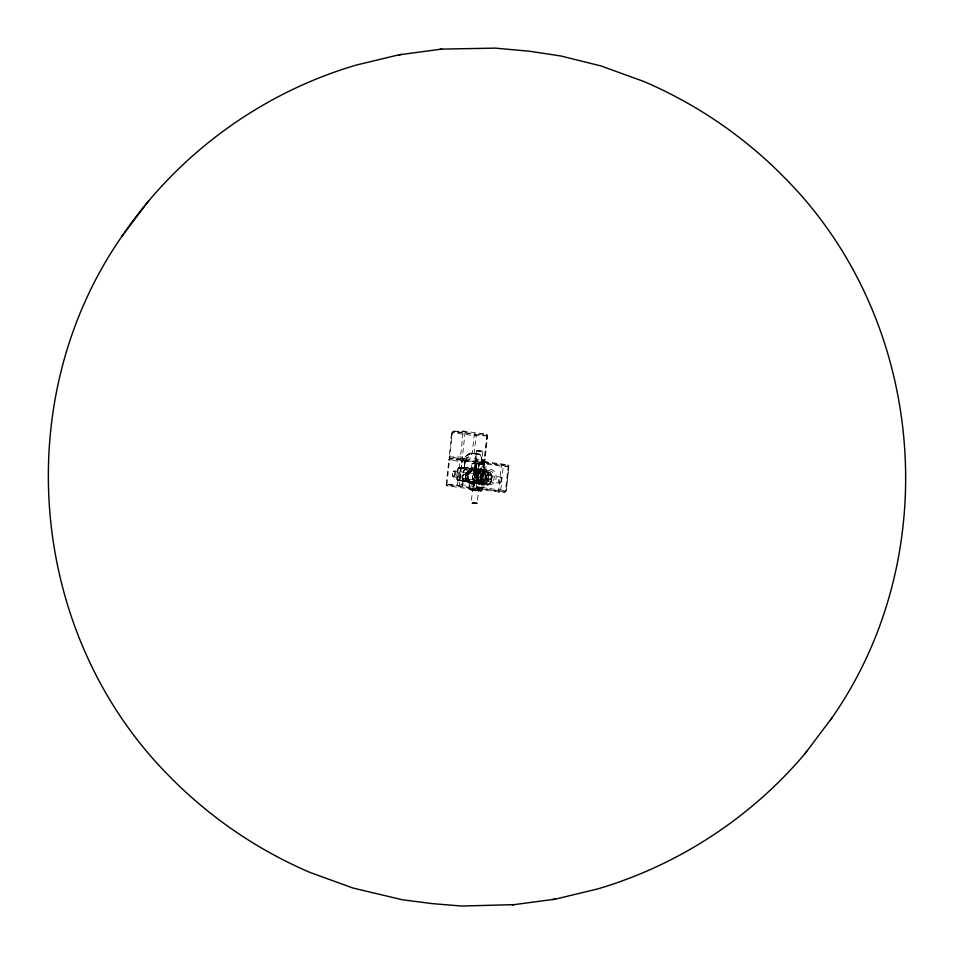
<?xml version="1.0" encoding="UTF-8"?>
<svg xmlns="http://www.w3.org/2000/svg" width="954" height="954" viewBox="0 0 954 954"><rect width="100%" height="100%" fill="white"/><g stroke="black" fill="none" stroke-linecap="round" stroke-linejoin="round"><path stroke-width="0.72" stroke-dasharray="4.77 3.58" d="M467.71 476.213L468.808 473.637L472.528 470.549M481.901 483.344A7.06 3.673 25.8 0 0 483.094 482.271C488.842 480.399 484.465 474.663 484.859 472.767M469.726 483.559L470.191 482.068A1.467 1.192 31.3 0 0 469.392 480.935L467.019 477.441L467.877 473.744A7.06 6.893 -69.4 0 1 470.131 471.884L470.37 471.729A1.467 1.097 -15.9 0 0 471.383 470.835L471.622 470.429M458.767 467.746L458.54 468.366A25.71 22.848 89.9 0 0 457.336 479.635L457.598 480.351L473.673 482.426L475.223 470.513A5.772 2.242 54.5 0 0 471.991 468.116A5.772 2.242 54.5 0 0 471.371 470.382L471.395 470.835A1.467 1.192 31.3 0 1 470.811 471.848L471.002 471.526M483.38 470.525L482.235 481.901A25.71 11.698 -82.3 0 0 483.368 470.632L475.223 470.584M486.29 477.811L486.313 477.215M477.584 469.559L477.704 469.583A26.438 12.02 -82.3 0 1 476.547 481.186L476.07 481.746L481.83 481.961A26.438 12.02 -82.3 0 0 483.082 470.31C473.434 470.93 477.203 467.52 475.235 462.082A26.438 1.479 6.1 0 0 466.101 461.271L465.898 460.675A26.986 1.503 6.1 0 1 475.235 461.497A1.491 1.491 67.7 0 1 476.666 463.119L485.562 463.179L508.804 466.339L506.109 490.821A1.455 1.288 87.1 0 1 504.666 492.085L482.962 489.14L477.525 489.152A1.455 0.668 -82.3 0 1 477.012 487.709L479.623 463.286A1.455 0.668 -83.7 0 1 480.399 461.831L502.15 464.789L507.588 464.777A1.455 1.288 89.9 0 1 508.709 466.399L503.247 466.411L500.671 490.833A1.455 1.288 89.9 0 1 499.228 492.097L477.525 489.152M482.497 483.32A7.06 4.603 33.8 0 1 481.126 484.692L478.097 484.68L474.221 482.211A26.438 1.479 6.1 0 0 463.036 481.221L460.448 480.411M447.295 485.836L446.245 484.31A1.455 1.288 89.9 0 0 447.414 485.872L462.976 487.983A26.986 1.503 6.1 0 1 472.313 488.806L480.399 488.794A1.455 0.668 -82.3 0 0 481.21 487.339L483.821 462.928A1.455 0.656 -80.8 0 0 483.404 461.486L484.608 463.084L481.985 487.506L457.67 484.227A1.455 1.288 89.9 0 0 458.683 485.836L480.399 488.794A1.455 1.288 89.9 0 0 481.83 487.518L506.192 490.761M483.082 470.31L477.262 468.915L476.273 481.341L474.257 481.687A25.83 1.443 6.1 0 0 463.37 480.721L462.463 486.6L463.298 487.494A26.438 1.479 6.1 0 1 472.433 488.305L473.566 487.625L474.221 481.734M479.767 454.104C482.796 458.588 486.659 474.949 475.712 468.998A25.71 1.431 6.1 0 0 464.741 468.02L461.307 467.567L461.974 460.651L465.779 456.31L470.465 453.102M476.63 463.119L476.487 469.034M477.322 468.879L477.56 469.404A26.939 12.247 -82.3 0 1 476.284 481.233C475.009 482.879 476.857 481.71 475.02 481.043A1.467 1.097 -15.9 0 0 473.637 480.923L469.428 482.533L464.741 481.937M477.334 482.438A5.772 3.506 -15.2 0 1 472.588 483.63A5.772 3.506 -15.2 0 1 470.048 481.448L470.131 481.365M460.532 480.888L460.543 480.84A1.252 1.121 89.9 0 1 459.554 479.755A26.939 23.945 89.9 0 1 460.806 467.925A1.252 1.121 89.9 0 1 462.01 467.09L464.419 467.4A26.438 1.479 6.1 0 1 475.629 468.39L475.986 468.426M466.101 461.271L464.992 462.094L448.797 459.876L460.985 459.852L484.537 463.048M451.003 438.637L451.647 432.544L452.625 431.339M471.264 469.106L472.158 462.928L480.995 463.394M446.21 484.31L448.893 459.828A1.455 1.288 89.9 0 1 450.336 458.564L461.605 458.528L483.308 461.486A1.455 1.288 89.9 0 1 484.441 463.107L481.83 487.518A1.455 1.288 89.9 0 0 482.962 489.14A1.455 0.656 -80.8 0 0 483.785 487.697M449.179 456.942L449.203 456.942A1.455 1.3 -87.3 0 0 450.336 458.564L466.494 460.758A26.426 1.479 6.1 0 1 474.925 461.497L483.308 461.486A1.455 1.288 89.9 0 0 484.751 460.21L487.363 435.799A1.455 1.312 89.5 0 0 486.23 434.177L464.526 431.22L453.257 431.256A1.455 1.288 89.9 0 0 451.814 432.52L449.048 456.954L450.157 458.516L448.845 459.828M482.712 462.75A25.71 11.698 -82.3 0 0 479.826 454.641L470.358 453.794A25.71 22.848 89.9 0 0 462.273 460.865C462.237 466.923 459.446 469.404 464.276 467.21L465.457 460.245A1.956 1.717 -67.3 0 0 466.494 460.734M465.051 462.106L464.204 467.961L464.55 462.046A1.491 1.145 -83.8 0 1 465.886 460.722M465.504 460.186A1.944 0.739 -44.5 0 1 466.029 459.315A26.426 23.492 89.9 0 1 472.194 453.818L474.138 435.644A1.455 0.668 -82.3 0 1 474.961 434.201L486.23 434.177A1.455 0.668 -82.4 0 1 486.743 435.62L484.131 460.031A1.455 0.668 -82.3 0 1 483.308 461.486M487.601 485.049L482.879 484.382L481.591 491.203L472.886 490.583L469.141 489.45L469.75 483.261L469.106 482.533M486.564 434.273L487.518 435.775L484.906 460.198L476.356 460.233A26.426 12.02 -82.3 0 0 474.15 453.997L476.094 435.823A1.455 1.288 89.9 0 0 474.961 434.201L453.257 431.256A1.455 0.668 -82.3 0 0 452.434 432.699L449.823 457.121A1.455 0.668 -82.3 0 0 450.336 458.564A1.455 0.668 -82.3 0 0 449.513 460.007L446.901 484.429A1.455 0.668 -82.3 0 0 447.414 485.872L458.683 485.836A1.455 0.668 -82.3 0 0 459.506 484.393L462.118 459.983A1.455 0.668 -82.3 0 0 461.605 458.528A1.455 1.288 89.9 0 1 460.472 456.918L463.084 432.496A1.455 1.288 89.9 0 1 464.526 431.22A1.455 0.668 -82.3 0 1 465.039 432.675L462.428 457.085A1.455 0.668 -82.3 0 1 461.605 458.528A1.455 1.288 89.9 0 0 460.162 459.804L457.562 484.227L446.281 484.322L462.475 486.516M473.267 474.019L474.579 472.993L480.411 473.661L482.784 451.516L479.91 450.503L476.738 450.837L474.365 473.053L480.422 473.685L481.269 474.901M476.32 469.773L474.746 469.773L476.416 453.842L479.361 453.83A26.438 12.02 -82.3 0 1 482.426 462.463L481.722 469.082L475.939 468.247A26.438 1.479 6.1 0 0 464.276 467.21M475.939 468.247L476.249 461.259A1.944 1.395 35.4 0 0 476.332 460.233M475.14 481.746L474.019 487.542A1.491 1.491 41.3 0 1 472.325 488.758L472.433 488.305M507.766 464.813L508.887 466.196L506.264 490.809L500.313 490.821L476.356 487.601L479.003 463.119A1.455 1.288 89.9 0 1 480.446 461.843M472.731 479.099L473.589 480.339L471.216 502.484L471.801 503.163L477.203 503.354L479.635 480.983C466.589 478.598 478.037 482.712 480.733 479.981M485.109 471.514C482.855 471.193 487.244 462.273 481.233 463.429M483.785 487.697L486.397 463.274A1.455 0.668 -82.3 0 0 485.884 461.831L480.196 461.831M475.366 469.165L482.032 469.118L481.687 469.678M506.264 490.797L505.036 492.085M475.939 481.818L480.995 485.443L482.629 485.264A7.06 2.731 54.5 0 0 482.629 483.368L482.605 483.165A1.467 1.181 31.4 0 1 483.189 482.152L483.666 482.354A7.06 2.337 42.8 0 1 484.048 483.94L482.712 485.014L483.118 484.465L479.385 482.283A1.467 1.181 31.3 0 0 478.002 482.164L477.441 482.45M475.617 482.235L474.591 482.235M480.768 488.782L481.997 487.494M476.606 471.514C473.065 474.615 476.976 483.344 472.111 483.404M478.717 480.112L478.98 472.969A1.467 1.085 -15.9 0 0 480.363 473.077L480.995 472.767A5.772 1.419 -29.4 0 1 484.882 471.359A5.772 1.419 -29.5 0 1 485.181 471.467M481.83 481.961L476.32 481.174M484.906 460.198L483.809 461.438M458.635 467.687C455.869 469.451 457.61 481.019 456.954 479.695A26.438 23.492 89.9 0 1 458.266 468.116L463.799 467.842M482.199 481.985L479.409 482.474M470.632 469.583L471.276 469.106L470.632 469.583A1.455 1.288 89.9 0 0 472.075 468.271M468.76 481.853L469.797 480.888L467.687 476.761M474.496 469.857L458.54 468.366M479.898 469.738L481.949 469.07M480.124 471.526L479.003 473.041L478.503 472.576M483.571 471.467A5.772 4.174 -24.6 0 0 480.935 468.915A5.772 4.174 -24.6 0 0 476.273 470.477L474.615 471.717A1.467 1.181 31.3 0 0 475.998 471.836M470.429 482.533A5.772 4.174 -24.6 0 0 473.065 485.085A5.772 4.174 -24.6 0 0 477.727 483.523L479.385 482.283M476.189 453.913L474.388 469.177L475.641 470.823M483.07 482.164L480.577 483.535L488.412 483.523A6.547 5.819 89.9 0 0 493.647 473.828A6.547 5.819 89.9 0 0 483.559 473.578A6.547 5.819 89.9 0 0 488.412 483.523M468.748 454.104L468.092 454.521L469.356 453.734M470.572 471.991L470.215 471.336M472.194 453.818L473.327 453.269M483.189 482.152L486.087 479.135L486.051 475.354A7.06 6.463 -76.6 0 0 484.358 473.148L482.378 470.751M472.337 483.451L469.738 483.726M468.748 471.002C463.99 473.148 464.014 480.935 468.796 483.046M485.252 482.998C490.01 480.852 489.986 473.065 485.204 470.954M481.555 470.847C476.559 472.802 476.44 480.864 481.329 483.01M461.486 467.639L461.032 468.056L461.581 467.639M486.433 470.871C481.973 472.302 481.83 481.329 486.206 482.962M463.847 474.305L462.32 477.25L464.24 479.934M484.751 479.707L486.17 476.75L484.37 474.078M490.153 479.695L491.68 476.75L489.76 474.066M476.738 450.837L482.796 451.504L476.738 450.872M477.262 503.163L471.216 502.519L477.274 503.152M484.727 464.896L471.908 463.501L484.835 464.777M469.189 489.116L482.092 490.499L469.165 489.223M479.993 461.867L478.848 463.131L476.237 487.542L477.405 489.128M459.84 479.707L460.985 468.009A26.438 23.492 89.9 0 0 459.78 479.695L463.37 480.721M482.235 450.92L477.405 450.407M471.801 503.163L476.618 503.605M459.625 479.743L460.21 480.315M466.124 468.951C461.593 470.596 460.472 479.015 464.336 481.842M487.876 485.049C492.407 483.404 493.528 474.985 489.664 472.158M481.448 482.474L473.303 482.486M487.446 435.787L475.247 435.763L451.826 432.603L463.93 432.544L487.494 435.751M478.991 463.191L503.211 466.411A1.455 1.288 89.9 0 0 502.15 464.789A1.455 0.668 -82.3 0 0 501.327 466.244L498.715 490.654A1.455 0.668 -82.3 0 0 499.228 492.097L504.916 492.097M476.392 487.53L476.356 487.601A1.455 1.3 89.6 0 0 477.525 489.152M461.712 431.232L464.276 431.22M480.792 470.441L482.831 470.441L480.494 470.441M473.208 483.559L471.169 483.559L473.506 483.559M464.98 460.639L461.974 460.651A26.426 23.492 89.9 0 1 470.584 453.043L479.361 453.83M449.203 456.942L461.39 456.966L484.823 460.15M458.266 468.116L460.806 467.925M476.07 468.426L477.095 468.426M458.957 467.639L474.651 469.773L482.867 469.762M470.954 470.465L473.494 470.465M483.761 470.441L488.663 470.429M464.908 473.983L475.152 473.959M478.514 473.947L488.997 473.923M457.026 479.707L459.78 479.695M465.254 480.077L475.486 480.053M478.848 480.041L489.342 480.017M457.598 480.351L460.341 480.351M474.019 481.853L482.175 481.83M472.647 488.818L480.649 488.794M453.007 431.244L456.072 431.244M481.985 487.518L473.578 487.506M481.722 461.45L483.559 461.486M480.506 483.535L478.395 483.07M475.199 469.129L474.985 469.118A1.455 0.668 -82.3 0 1 474.031 470.501A5.772 3.005 25.8 0 0 471.097 471.574M475.044 470.572L474.341 470.513L473.041 481.794L457.336 479.635M473.888 481.853L473.112 482.342M474.889 469.106L461.247 467.257M478.741 463.775L484.048 463.93M475.402 490.237L470.024 490.094M478.157 463.716L472.731 462.857M475.986 490.308L481.269 491.143M470.584 453.043L476.392 453.842M465.981 459.315L449.191 457.014M476.642 461.676L482.426 462.463M466.47 468.963A6.547 2.981 -82.3 0 1 467.675 479.075A6.547 2.981 -82.3 0 1 462.571 478.312A6.547 2.981 -82.3 0 1 466.47 468.963L470.787 469.547M484.894 471.467L489.259 472.063M474.09 473.53L454.366 470.847C452.065 471.395 451.492 475.605 453.46 476.857M480.566 474.412L500.278 477.083M453.722 476.917L473.434 479.588M479.91 480.47L499.634 483.153C501.947 482.617 502.496 478.371 500.54 477.143M481.639 470.537L481.889 470.596M471.622 483.249L470.191 481.496M462.356 480.625L461.939 486.468A1.491 1.109 -80.4 0 0 462.988 487.935M484.823 473.256L484.668 473.124A1.467 1.192 31.3 0 1 483.821 471.932L483.845 471.86A1.467 1.097 -16 0 0 484.179 472.945L484.072 472.564A5.772 3.506 -15.2 0 0 481.46 470.382A5.772 3.506 -15.2 0 0 476.666 471.562M469.833 481.007L467.615 477.62L468.462 473.899A7.06 6.463 -76.6 0 1 470.584 472.015M479.564 471.944L479.123 471.479A5.772 3.768 33.8 0 0 474.83 468.927A5.772 3.768 33.8 0 0 471.717 470.477M474.508 482.14L472.886 477.501L474.066 471.3A5.772 1.908 42.8 0 0 470.525 469.404M480.363 473.089L481.114 476.571L480.53 480.267A7.06 2.826 -85.3 0 1 479.492 482.116M470.227 471.371L470.239 471.407A5.772 1.908 42.8 0 1 470.501 469.404M473.458 453.257A1.944 0.99 18.3 0 1 474.174 453.997M476.106 461.271A1.956 1.932 -47.2 0 1 474.925 461.497M482.617 483.165A1.467 1.097 -15.9 0 1 483.63 482.271L486.695 479.302L486.623 475.509A7.06 6.893 -69.4 0 0 484.811 473.279M472.635 483.511A1.455 0.668 -82.3 0 1 473.148 484.954M478.717 480.124A7.06 1.491 -84.6 0 1 478.073 481.997M481.365 470.489A1.455 0.668 -82.3 0 1 480.852 469.046M473.995 470.394A5.772 3.005 25.8 0 1 478.395 472.576M485.216 472.158A5.772 1.419 -29.5 0 1 484.775 472.79M484.763 471.455A1.455 1.288 89.9 0 1 483.63 469.833M483.916 471.562A5.772 1.825 -40.5 0 0 483.761 469.714A5.772 1.825 -40.5 0 0 480.136 471.574M484.441 463.107A1.455 1.3 -87.3 0 1 485.884 461.831L507.588 464.777A1.455 0.668 -82.3 0 1 508.1 466.22L505.489 490.642A1.455 0.668 -82.3 0 1 504.666 492.085M475.223 474.15L475.211 474.221A5.819 5.175 89.9 0 1 470.704 482.831A5.819 5.175 89.9 0 1 466.267 474.078A5.819 5.175 89.9 0 1 475.223 474.126M468.915 470.93L469.022 470.882M466.041 473.709A6.547 5.819 89.9 0 0 471.037 483.559A6.547 5.819 89.9 0 0 476.118 473.768A6.547 5.819 89.9 0 0 466.041 473.709M466.792 478.586A5.819 2.647 -82.3 0 0 465.731 469.595A5.819 2.647 -82.3 0 0 462.261 477.906A5.819 2.647 -82.3 0 0 466.792 478.586M490.94 481.865A5.819 2.647 -82.3 0 0 489.867 472.874A5.819 2.647 -82.3 0 0 486.409 481.186A5.819 2.647 -82.3 0 0 490.94 481.865M490.535 482.175A6.547 2.981 -82.3 0 0 489.33 472.063A6.547 2.981 -82.3 0 0 485.431 481.412A6.547 2.981 -82.3 0 0 490.535 482.175M478.801 474.043A5.819 5.175 89.9 0 0 483.249 482.807A5.819 5.175 89.9 0 0 487.768 474.102A5.819 5.175 89.9 0 0 478.801 474.043M477.906 473.685A6.547 5.819 89.9 0 0 482.903 483.535A6.547 5.819 89.9 0 0 487.995 473.744A6.547 5.819 89.9 0 0 477.906 473.685M473.005 475.402A3.053 2.719 89.9 0 0 475.235 480.053A3.053 2.719 89.9 0 0 477.715 475.557A3.053 2.719 89.9 0 0 473.005 475.402M474.722 478.3A3.053 1.395 -82.3 0 0 474.21 473.542A3.053 1.395 -82.3 0 0 472.361 477.835A3.053 1.395 -82.3 0 0 474.722 478.3M481.198 479.182A3.053 1.395 -82.3 0 0 480.685 474.424A3.053 1.395 -82.3 0 0 478.825 478.717A3.053 1.395 -82.3 0 0 481.198 479.182M476.368 475.39A3.053 2.719 89.9 0 0 478.598 480.053A3.053 2.719 89.9 0 0 481.066 475.545A3.053 2.719 89.9 0 0 476.368 475.39M486.612 475.366A3.053 2.719 89.9 0 0 488.842 480.029A3.053 2.719 89.9 0 0 491.31 475.521A3.053 2.719 89.9 0 0 486.612 475.366M487.267 475.676A2.504 2.23 89.9 0 0 489.128 479.48A2.504 2.23 89.9 0 0 491.131 475.772A2.504 2.23 89.9 0 0 487.267 475.676M501.22 481.627A2.504 1.145 -82.3 0 0 500.814 477.704A2.504 1.145 -82.3 0 0 499.288 481.21A2.504 1.145 -82.3 0 0 501.22 481.627M500.91 481.865A3.053 1.395 -82.3 0 0 500.409 477.095A3.053 1.395 -82.3 0 0 498.548 481.4A3.053 1.395 -82.3 0 0 500.91 481.865M454.342 475.259A2.504 1.145 -82.3 0 0 453.937 471.336A2.504 1.145 -82.3 0 0 452.399 474.842A2.504 1.145 -82.3 0 0 454.342 475.259M454.998 475.629A3.053 1.395 -82.3 0 0 454.498 470.859A3.053 1.395 -82.3 0 0 452.637 475.164A3.053 1.395 -82.3 0 0 454.998 475.629M462.928 475.724A2.504 2.23 89.9 0 0 464.777 479.528A2.504 2.23 89.9 0 0 466.78 475.819A2.504 2.23 89.9 0 0 462.928 475.724M462.773 475.414A3.053 2.719 89.9 0 0 465.003 480.077A3.053 2.719 89.9 0 0 467.472 475.581A3.053 2.719 89.9 0 0 462.773 475.414M481.21 475.378A3.053 2.719 89.9 0 0 483.439 480.041A3.053 2.719 89.9 0 0 485.908 475.533A3.053 2.719 89.9 0 0 481.21 475.378M480.53 475.116A3.601 3.208 89.9 0 0 483.201 480.589A3.601 3.208 89.9 0 0 486.075 475.259A3.601 3.208 89.9 0 0 480.53 475.116M486.862 475.366A3.053 2.719 89.9 0 0 489.092 480.029A3.053 2.719 89.9 0 0 491.56 475.521A3.053 2.719 89.9 0 0 486.862 475.366M483.165 472.85A7.918 7.036 89.9 0 0 489.02 484.894A7.918 7.036 89.9 0 0 495.353 473.172A7.918 7.036 89.9 0 0 483.165 472.85M478.574 473.685A6.547 5.819 89.9 0 0 483.571 483.535A6.547 5.819 89.9 0 0 488.663 473.744A6.547 5.819 89.9 0 0 478.574 473.685"/><path stroke-width="1.43" d="M830.636 719.721L832.007 717.79C946.595 553.272 925.332 317.443 783.031 176.18L781.409 174.499C741.926 135.074 695.072 103.402 643.771 81.46L601.08 65.981L560.797 55.976L530.007 51.301L495.4 48.129L441.69 49.107L398.76 54.843L356.319 65.063C262.219 92.633 178.696 153.332 123.364 234.279L121.993 236.21C7.405 400.728 28.668 636.556 170.969 777.82L172.591 779.501C212.074 818.926 258.928 850.598 310.229 872.54L352.92 888.019L402.433 899.777L432.162 903.605L461.605 906.038L514.194 904.642M148.657 200.793L121.993 236.21M512.31 904.893L555.24 899.157L597.681 888.937C678.258 865.171 751.239 817.471 805.343 753.207L806.643 751.382M805.343 753.207L832.007 717.79M439.806 49.358L441.69 49.107M398.76 54.843L401.574 54.473M552.426 899.527L555.24 899.157"/></g></svg>
